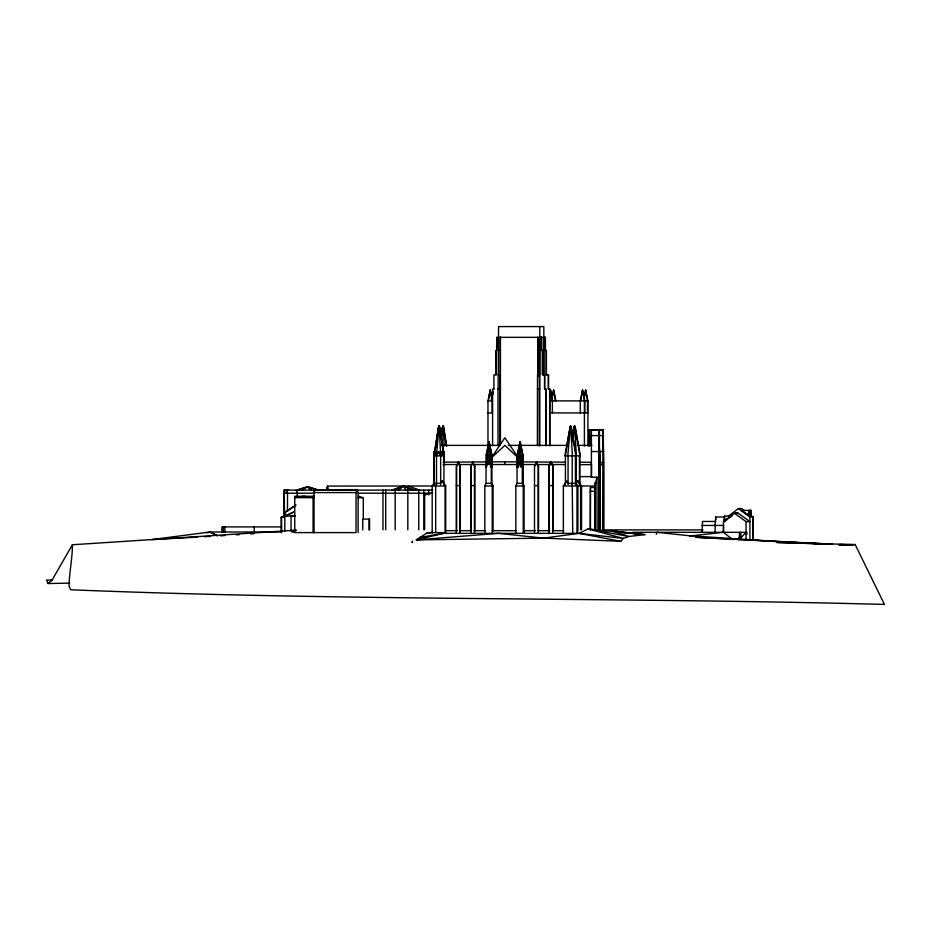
<?xml version="1.0" encoding="UTF-8"?>
<svg xmlns="http://www.w3.org/2000/svg" width="931" height="931" viewBox="0 0 931 931"><rect width="100%" height="100%" fill="white"/><g stroke="black" fill="none" stroke-linecap="round" stroke-linejoin="round"><path stroke-width="1.4" d="M286.55 493.197L286.55 490.102L287.504 493.197L287.504 511.119M489.939 464.394L489.881 454.654L486.354 454.677L486.366 467.199L486.354 454.677L489.089 441.62L491.859 454.677L491.847 467.199L490.544 467.187M522.826 467.199L522.838 454.677L520.103 441.62L517.38 454.677L517.38 467.199L517.38 454.677L518.8 454.665L520.103 441.62L522.628 454.677L522.628 467.199L522.628 454.677L518.776 454.654L518.707 465.779L518.8 454.665M489.846 464.406L489.089 441.62L486.354 454.677M520.941 467.187L520.103 441.62L517.531 454.677L517.531 467.199L517.531 454.677M520.895 465.803L520.964 454.665M590.266 529.762L590.429 487.565L594.932 487.565L594.769 529.762M444.296 461.59L444.296 455.853L433.858 455.853L434.067 451.593L434.73 451.593L433.858 455.853L433.869 484.562M442.958 451.593L441.841 451.593L443.889 455.853L443.412 451.593L444.087 451.593L443.889 484.562M438.745 430.529L438.955 426.305M748.722 515.937L748.873 510.374L749.176 515.937L741.542 510.479L750.991 510.374L751.294 515.937L750.991 510.374M488.856 445.961L489.089 441.62L491.58 454.677L491.58 467.199L491.58 454.677L489.869 454.665M488.81 445.972L489.089 441.62L489.683 446.845M715.078 525.433L715.671 517.019L724.155 517.019M519.673 447.415L520.103 441.62L520.51 445.53L520.103 441.62L518.776 454.654M438.885 426.305L436.511 455.853L436.523 484.562M441.76 440.375L442.888 426.305M567.805 455.853L570.424 426.305M573.054 441.783L574.427 426.305M724.458 516.042L724.772 521.604L724.143 521.604L724.458 516.042L732.034 516.042M487.716 454.665L487.763 464.406L487.716 454.665L489.089 441.62L489.881 454.654M701.997 532.323L702.521 521.465L715.753 521.465M602.59 529.751L603.009 429.819L598.586 429.971M433.858 455.853L435.708 451.593L433.858 455.853L438.687 426.305L439.455 426.305L444.285 455.853L443.622 453.723M440.852 437.558L442.702 426.305L443.459 426.305L446.682 446.007M565.338 455.853L570.238 426.305L571.052 426.305L576.359 455.853L574.764 426.305M573.077 433.346L574.241 426.305M488.6 399.527L490.23 390.008L492.487 400.889M492.173 396.804L492.871 392.731M549.814 394.081L550.512 390.008L552.781 400.889M552.7 395.442L553.631 390.008L555.888 400.889M580.676 400.889L582.538 390.008L584.808 400.889L584.808 412.922M584.493 396.804L585.657 390.008L587.915 400.889L587.915 446.124M570.203 426.305L564.896 455.853L580.374 455.853L575.055 426.305L574.206 426.305L572.193 437.558M487.972 446.124L487.972 400.889L490.23 390.008L492.092 400.889L492.092 412.922L487.972 412.922M491.359 399.527L493.058 391.369M549.662 394.081L550.512 390.008L552.374 400.889L552.374 412.922M551.652 399.527L553.631 390.008L555.493 400.889M583.958 398.165L585.657 390.008L587.519 400.889L587.519 412.922M597.085 530.111L596.946 477.207L591.406 477.207L591.546 464.639L579.838 464.639M596.946 477.207L594.932 485.994L563.348 485.994L563.348 532.602M441.841 451.593L440.666 455.853L440.677 484.562M436.511 483.34L435.685 485.994L435.685 532.602M315.085 489.613L314.05 492.58L356.049 492.58L357.085 489.613L315.155 489.799M456.271 532.602L456.271 466.396L458.471 462.067M456.644 531.17L456.644 466.396L457.435 464.534M470.795 532.602L470.795 466.396L473.006 462.067M534.499 532.602L534.499 466.396L536.71 462.067M535.79 464.232L534.499 466.396M656.204 534.371L657.1 532.323L698.262 536.698M484.83 532.602L484.83 485.994L486.04 483.34L486.04 467.199L488.833 461.904M515.832 532.602L515.832 485.994L517.042 483.34L517.042 467.199L519.673 461.904L522.989 467.199L522.198 467.199M738.318 539.119L740.739 534.441M296.244 530.17L72.385 544.751L51.892 580.42L48.051 583.528L46.55 580.036L52.311 579.932M442.283 480.931L440.666 483.34L433.869 483.34L432.182 485.994L432.182 532.602L445.705 532.602L445.705 485.994L442.283 480.931L445.065 485.994L445.065 532.602M563.348 485.994L566.735 480.931L568.061 483.34L575.835 483.34M576.231 483.34L577.837 480.931L581.538 485.994L581.538 529.786M411.874 542.482L412.514 542.296M644.811 534.638L611.83 530.833L628.856 536.477L588.089 528.971L623.246 538.397L579.024 533.347L443.575 533.347L416.25 539.887L498.446 533.347L543.739 538.141L620.837 541.318L623.246 538.397L628.856 536.477L644.811 534.638L588.089 528.971L579.024 533.347L543.739 538.141L416.25 539.887L426.689 533.16L432.333 532.183M739.377 539.538L746.045 532.323L632.44 532.323M398.27 490.521L403.391 486.075L415.657 490.346M728.379 516.17L738.411 508.547L741.704 508.535L743.997 510.235M724.143 521.604L730.823 516.728M287.621 511.014L295.127 505.696M284.828 531.229L284.828 516.1L294.231 511.771L285.398 516.1L285.398 511.771L296.093 504.939M301.888 490.311L307.649 486.715L319.519 490.358M393.278 490.137L403.391 486.075L412.352 490.23M391.846 490.102L403.391 486.075L405.893 490.102M297.268 490.172L307.661 486.715L318.041 490.172M207.171 532.858L209.917 531.997L281.476 531.997M295.779 490.358L307.661 486.715L311.361 490.416L307.649 486.715M602.997 429.971L603.928 465.384L603.928 531.264M281.162 532.602L281.162 517.322L286.189 515.937M281.162 517.322L284.118 516.624M424.652 494.896L431.798 493.197M598.726 429.971L599.424 429.819L599.424 529.716M839.82 544.635L855.182 544.588L884.45 604.417C613.238 597.155 341.817 600.914 70.698 589.765L69.103 586.297C69.173 572.344 72.502 558.658 72.385 544.751M419.939 537.408L443.575 533.347M305.263 496.677L311.454 496.782M216.69 535.372L209.917 531.997L151.555 539.631L197.512 537.094M689.731 536L723.422 532.323L732.918 539.805M220.507 535.802L224.848 535.546M236.427 534.836L239.314 534.65M250.893 533.94L253.779 533.766M293.672 530.507L296.221 530.356M426.689 533.16L432.461 532.835M204.692 536.698L210.429 536.384M589.23 429.971L592.838 429.819M598.552 429.819L592.838 429.971M591.453 429.971L598.714 429.819L598.714 529.716M48.051 583.528L69.709 583.12M745.847 513.819L748.699 513.772M288.203 490.078L284.164 490.113L283.722 516.624L284.607 516.624L284.164 490.113L432.81 490.102M443.144 462.172L486.215 461.916M490.439 461.892L504.858 461.811L504.777 464.534M738.236 513.272L734.396 513.272L746.045 521.604L749.909 521.604L738.248 513.26L734.396 513.272L723.422 521.604L723.562 532.323M735.292 513.272L736.77 513.26M498.329 374.716L498.329 350.393L500.273 350.393M539.666 350.498L537.722 350.498L537.722 374.821M494.058 389.111L492.592 389.111L492.592 445.751M537.385 389.111L539.375 389.111L539.375 374.821M487.972 400.889L492.092 400.889M549.627 400.889L587.915 400.889M549.627 412.922L587.915 412.922M594.176 429.971L589.754 429.819L589.754 445.74M599.424 429.971L592.116 429.819M599.867 429.971L594.187 429.819M589.207 435.592L603.544 435.592M441.085 445.379L499.703 445.379M508.233 445.379L567.596 445.379M577.616 445.379L591.93 445.379M591.406 451.535L603.544 451.535M489.846 454.677L491.859 454.677L491.975 483.34L493.058 485.994L493.058 531.194M517.38 454.677L518.835 454.677M522.838 454.677L521.453 454.677L522.838 454.677L522.989 483.34L524.06 485.994L524.06 532.602M599.657 462.509L603.544 462.509M443.144 464.534L486.564 464.534M490.439 464.534L517.752 464.534M522.058 464.534L565.047 464.534M458.11 462.067L460.31 466.396L460.31 531.17M470.795 466.396L471.167 531.17M472.634 462.067L474.833 466.396L474.833 531.17M536.337 462.067L538.537 466.396L538.537 531.17M553.072 466.396L550.861 462.067L553.072 466.396L553.072 531.17M490.439 467.199L491.975 467.199L490.94 465.104M517.042 467.199L518.753 467.199M580.048 476.614L591.546 476.614M595.7 482.642L594.932 482.642L594.932 529.786M486.04 483.34L491.975 483.34M517.042 483.34L522.989 483.34M456.271 485.598L459.937 485.598M470.795 485.598L474.473 485.598M534.499 485.598L538.176 485.598M549.034 485.598L552.7 485.598M445.705 485.994L327.584 486.075L326.63 490.102L327.584 486.075L328.212 488.752M484.83 485.994L493.058 485.994M515.832 485.994L524.06 485.994M590.266 491.3L594.769 491.3M284.607 493.197L314.084 493.197M358.202 493.197L382.513 493.197M382.967 493.197L432.81 493.197M314.364 496.258L294.755 496.258L294.755 532.602L356.049 532.602L356.049 492.58M314.05 497.666L294.755 497.666L303.925 496.258L313.084 497.666M358.132 497.771L363.299 497.771L363.299 519.079M285.398 511.771L286.399 511.771M295.232 515.599L291.054 515.599L291.054 531.298L293.963 531.496M284.828 516.1L294.906 516.1M738.411 508.547L749.909 517.019L753.202 517.019L753.202 540.189L753.202 517.019L750.898 515.32M724.143 519.451L726.983 519.451M701.997 525.433L723.562 525.433M723.562 526.469L723.34 532.323M281.616 526.911L221.846 526.911L221.846 531.997M604.207 529.902L703.08 529.902M445.914 530.682L457.272 530.682M459.879 530.682L471.458 530.682M473.926 530.682L485.645 530.682M492.185 530.682L516.111 530.682M524.06 530.682L535.418 530.682M538.246 530.682L549.604 530.682M552.444 530.682L563.79 530.682M291.903 531.997L294.533 531.997M490.556 454.665L491.859 454.677M504.777 461.811L517.752 461.881M522.058 461.904L565.047 462.16M579.838 462.218L591.348 462.311L591.266 464.639M855.182 544.588L776.85 542.459L799.741 543.25M805.466 543.448L826.937 544.193M599.89 429.819L603.509 429.971M812.728 543.39L828.543 544.193L695.515 537.292L832.64 544.146M839.809 544.484L852.703 545.077M773.905 541.411L809.854 543.239M845.802 545.066L838.61 544.705L847.245 545.135M692.606 535.965L771.171 541.097M622.362 532.462L639.678 534.022L622.769 532.334M619.953 532.055L611.83 530.833M701.09 537.059L705.337 537.618M579.024 533.347L620.837 541.318M592.116 429.971L591.406 429.819L591.406 477.207M358.377 496.142L363.299 497.771M408.232 486.075L419.776 490.102M209.917 531.997L217.61 535.988M741.542 510.479L746.301 513.819M600.297 463.754L602.59 465.384M518.567 458.11L504.858 445.379L491.137 458.11L504.858 437.745L517.764 456.923M575.87 482.956L577.895 485.994L577.895 531.194M575.439 483.34L576.987 485.994L576.987 532.602M577.837 480.931L580.618 485.994L580.618 529.786M519.673 461.904L522.303 467.199L522.303 483.34L523.245 485.994L523.245 532.602M488.67 461.904L491.3 467.199L491.3 483.34L492.243 485.994L492.243 532.602M537.746 464.534L538.537 466.396M473.914 464.232L474.833 466.396M459.39 464.232L460.31 466.396M357.085 489.613L358.132 492.58L358.132 532.602M435.184 451.593L436.511 455.853L438.652 451.593L440.666 455.853L442.272 451.593L443.889 455.853L439.432 426.305M443.703 453.013L444.285 455.853L444.087 451.593M572.216 483.34L572.728 532.602M435.708 451.593L436.511 455.853L438.582 451.593L440.666 455.853L439.188 426.305M575.032 426.305L579.932 455.853M571.017 426.305L575.917 455.853L575.847 484.562M443.435 426.305L446.403 446.007M599.087 445.379L600.297 456.935L600.297 529.739M574.846 426.305L575.218 430.529M443.61 430.529L443.831 433.346L443.61 430.529M715.671 517.019L715.846 519.673M570.761 426.305L572.379 455.853M443.203 426.305L444.18 446.007M434.067 451.593L434.277 484.562M412.352 541.004L412.375 542.482M749.909 517.019L749.909 540.422M746.941 532.323L746.941 534.441M746.045 521.604L746.045 539.817M740.739 532.323L740.739 537.746M739.412 532.323L739.412 537.746M715.217 525.433L715.078 532.323M590.429 487.565L590.429 529.704M589.765 445.798L589.207 429.819L589.207 445.798M584.4 446.124L584.4 400.889L582.538 390.008L580.281 400.889L580.281 412.922M579.827 455.853L579.85 484.562M579.443 455.853L579.443 483.119M576.219 455.853L576.219 484.562M575.416 455.853L575.439 484.562M572.216 455.853L572.216 484.562M568.073 455.853L568.073 484.562M565.42 455.853L565.42 484.562M552.7 466.396L552.7 532.602M549.825 445.751L549.825 389.111L548.347 389.111L548.347 374.821M549.651 389.111L549.651 445.542M549.395 531.17L549.034 466.396L549.034 532.602M548.534 389.111L548.534 374.821L546.229 374.821L546.229 350.498M546.404 374.821L546.404 350.498L545.252 350.498L545.252 337.336M545.997 445.449L545.997 389.007L544.519 389.007L544.519 374.716M545.81 389.007L545.81 445.646M545.438 350.498L545.438 337.336L496.979 337.336L496.979 350.498M544.705 389.007L544.705 374.716L542.401 374.716L542.401 350.393M543.995 337.231L543.995 350.393M543.832 374.879L543.832 326.583L498.574 326.583L498.422 350.393M543.657 337.336L543.657 374.867M542.575 374.716L542.575 350.393L541.423 350.393L541.423 337.231M541.609 337.231L541.609 350.393M539.829 326.583L539.829 445.809M539.666 337.336L539.573 374.821L537.513 374.821L537.385 445.542M539.247 389.111L539.247 445.751M538.176 466.396L538.176 532.602M537.967 337.336L537.967 376.31M537.815 337.336L537.815 350.498M523.152 464.534L523.152 486.098M519.847 461.904L519.847 464.546M500.436 337.231L500.436 444.04M500.273 337.231L500.18 374.716L498.12 374.716L498.12 389.007M499.982 374.716L499.982 389.007L497.992 389.007L497.992 445.646M499.854 389.007L499.854 445.449M497.154 337.336L497.154 350.498L496.002 350.498L496.002 374.821M496.188 350.498L496.188 374.821L493.884 374.821L493.884 389.111M474.473 466.396L474.473 532.602M459.937 466.396L459.937 532.602M428.656 490.102L428.656 494.896M424.652 493.197L424.652 529.704M423.826 490.102L423.826 529.797M418.752 490.102L418.752 529.797M407.825 490.102L407.825 529.797M395.198 490.102L395.198 529.797M385.702 490.102L385.702 529.797M382.967 490.102L382.967 529.797M369.584 529.902L369.584 519.079L362.753 519.079L362.753 529.902M369.025 519.079L369.025 529.902M314.084 490.102L314.05 532.602M313.084 496.258L313.084 532.602M297.28 490.102L297.28 497.317M297.198 490.102L297.198 493.197M286.492 490.102L286.492 493.197M281.593 517.322L281.593 532.602M254.244 526.911L254.244 531.997M224.883 526.911L224.883 531.997M223.347 526.911L223.347 531.997M749.99 510.374L750.293 515.937L749.99 510.374M438.722 426.305L434.905 451.628L438.722 426.305M442.725 426.305L441.457 434.742L442.725 426.305M550.861 462.067L549.034 466.396L550.861 462.067M439.49 429.121L439.257 426.305L439.49 429.121"/></g></svg>
